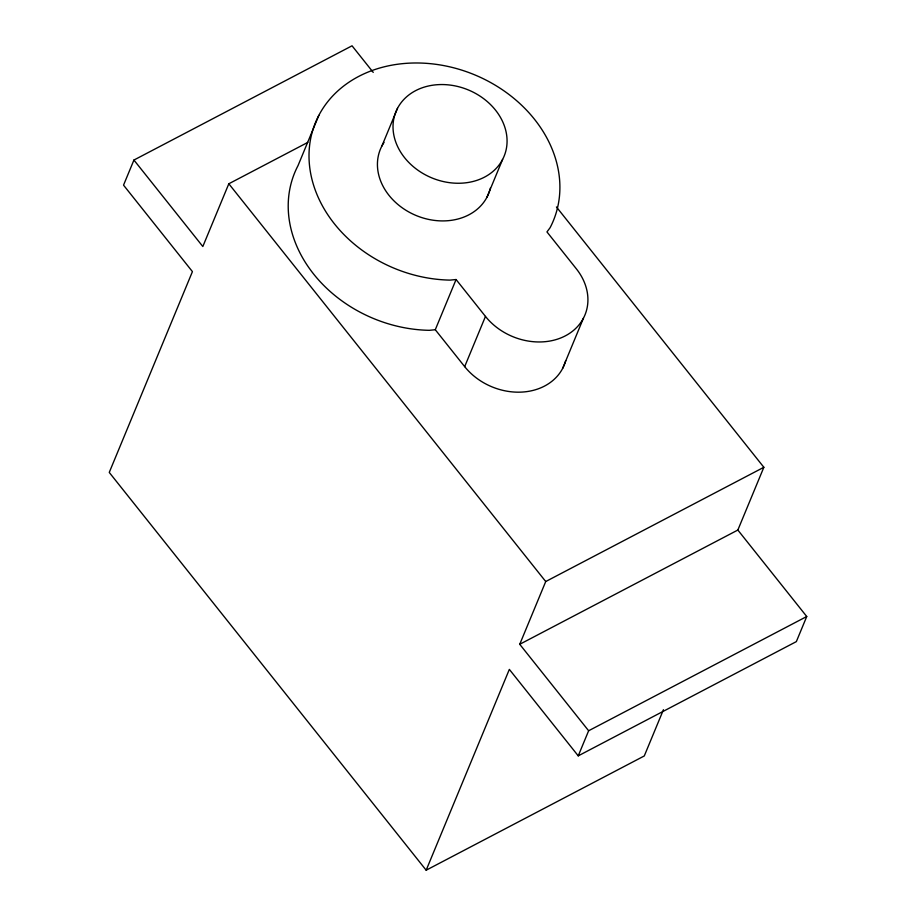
<?xml version="1.0" encoding="UTF-8"?>
<svg xmlns="http://www.w3.org/2000/svg" width="916" height="916" viewBox="0 0 916 916"><rect width="100%" height="100%" fill="white"/><g stroke="black" fill="none" stroke-linecap="round" stroke-linejoin="round"><path stroke-width="1.37" d="M373.247 72.41L352.042 45.8L133.931 160.048L123.534 185.147L192.429 271.617L109.256 472.427L426.169 870.2L644.28 755.952L663.436 709.717M307.787 142.404L228.817 183.773L202.825 246.519L133.931 160.048M318.837 115.37L298.043 165.567A128.664 104.745 22.5 0 0 429.306 330.321L435.283 329.726L464.675 366.629A58.487 47.609 22.5 0 0 522.131 392.071A58.487 47.609 22.5 0 0 565.71 360.629M381.903 146.022L397.498 108.363M487.003 197.1L502.598 159.453A58.487 47.609 22.5 0 0 442.943 84.558A58.487 47.609 22.5 0 0 404.609 157.712A58.487 47.609 22.5 0 0 502.598 159.453M435.283 329.726L456.076 279.529L450.1 280.113A128.664 104.745 22.5 0 1 309.161 150.533A128.664 104.745 22.5 0 1 462.317 70.303A128.664 104.745 22.5 0 1 550.069 227.752L546.955 231.92L576.347 268.823A58.487 47.609 22.5 0 1 565.355 335.851A58.487 47.609 22.5 0 1 485.469 316.421L456.076 279.529M464.675 366.629L485.469 316.421M562.664 368.369L583.458 318.161M426.169 870.2L509.342 669.39L578.236 755.86L796.347 641.612L806.744 616.514L737.849 530.043L763.852 467.286L556.424 206.947M578.236 755.86L588.633 730.762L519.738 644.292L545.73 581.534L763.852 467.286M519.738 644.292L737.849 530.043M588.633 730.762L806.744 616.514M228.817 183.773L545.73 581.534M490.404 188.02A58.487 47.609 22.5 0 1 415.429 215.214A58.487 47.609 22.5 0 1 384.022 142.438"/></g></svg>
